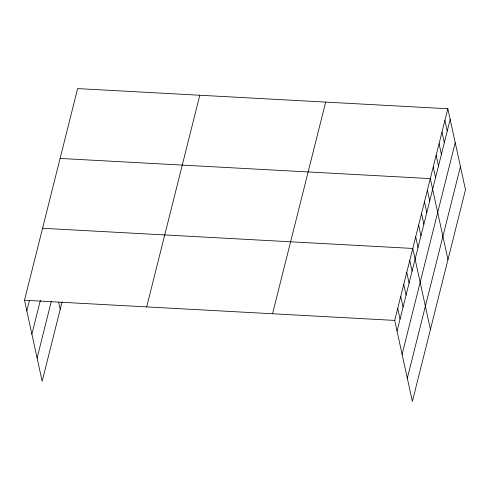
<?xml version="1.0" encoding="UTF-8"?>
<svg xmlns="http://www.w3.org/2000/svg" width="490" height="490" viewBox="0 0 490 490"><rect width="100%" height="100%" fill="white"/><g stroke="black" fill="none" stroke-linecap="round" stroke-linejoin="round"><path stroke-width="0.73" d="M62.052 302.012L42.158 381.251L24.5 300.248L77.628 88.592L447.842 108.749L465.5 189.753L412.372 401.408L394.707 320.411L447.842 108.749M26.828 310.93L29.486 300.346M31.887 334.137L40.388 300.272M37.099 358.043L51.266 301.601M146.669 306.905L199.798 95.244M272.538 313.759L325.672 102.098M397.041 331.087L450.169 119.431M402.1 354.295L455.228 142.633M407.313 378.2L460.441 166.545M60.099 158.442L430.306 178.599L447.97 259.596M42.563 228.285L412.776 248.442L430.434 329.445M24.5 300.248L394.707 320.411M444.92 120.393L447.248 131.069M441.992 132.031L444.326 142.713M439.071 143.674L441.404 154.35M436.149 155.318L438.477 165.994M433.227 166.955L435.555 177.637M427.384 190.236L429.712 200.918M424.463 201.88L426.79 212.556M421.541 213.524L423.868 224.2M418.619 225.161L420.947 235.843M415.698 236.805L418.025 247.481M409.763 260.441L412.09 271.117M406.755 272.434L409.083 283.11M403.742 284.427L406.069 295.103M400.734 296.419L403.062 307.101M397.721 308.412L400.048 319.094M58.69 302.257L60.227 309.288"/></g></svg>
